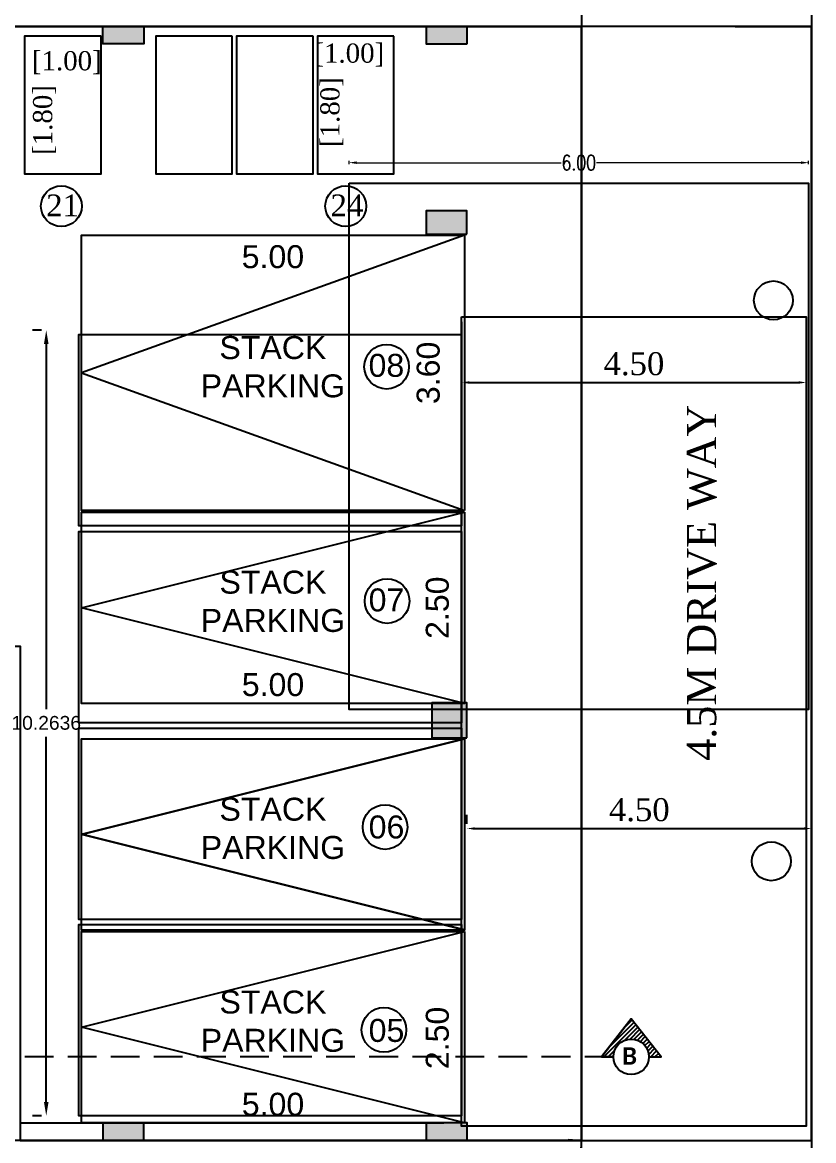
# Model space of a CAD drawing. Header units: metres. Extents: x 3104 to 3209, y 1082 to 1212.
# Drawn here: x 3121.63 to 3131.96, y 1190.02 to 1204.63 of the extents above; entities that cross this region are included whole.
import ezdxf

# ---------------------------------------------------------------- set-up
doc = ezdxf.new("R2010")
doc.units = ezdxf.units.M
for name, pattern in [('CONTINULUS', [0]), ('DASHED', [0.75, 0.5, -0.25]), ('HIDDEN', [0.375, 0.25, -0.125])]:
    doc.linetypes.add(name, pattern=pattern)
doc.layers.get('Defpoints').update_dxf_attribs({"lineweight": 0})
for name, color, linetype in [('BLK_1_FLR_0_BLT_UP_AREA', 1, 'Continuous'), ('BLK_1_FLR_0_BLT_UP_AREA_DEDUCT', 1, 'Continuous'), ('BLK_1_FLR_0_STILT_PARKING', 13, 'Continuous'), ('BLK_1_LVL_0_FRONT_SETBACK', 2, 'Continuous'), ('BLK_1_LVL_0_REAR_SETBACK', 11, 'Continuous'), ('BLK_1_LVL_0_SIDE_SETBACK2', 102, 'Continuous'), ('DRIVE_WAY', 7, 'Continuous'), ('PER_AISLE_WIDTH', 5, 'Continuous'), ('PLOT_BOUNDARY', 70, 'Continuous')]:
    doc.layers.add(name, color=color, linetype=linetype)
doc.layers.add('BLK_1_LVL_0_BLDG_FOOT_PRINT', color=1, linetype='Continuous', lineweight=5)
doc.layers.add('DIST_EXIT', color=7, linetype='Continuous', lineweight=0)
doc.layers.add('PARKING_SLOT', color=30, linetype='Continuous', plot=False)
doc.layers.add('TWO_WHEELER_PARKING', color=2, linetype='Continuous', plot=False)
doc.styles.add('ANAND', font='times.ttf')
doc.styles.add('MtXpl_Calibri', font='calibrib.ttf')
doc.styles.add('ROMANS', font='romans__.ttf', dxfattribs={"width": 0.75})
doc.styles.get("Standard").update_dxf_attribs({"font": 'arial.ttf'})
doc.styles.add('SUJA', font='times.ttf')
doc.styles.add('TNR', font='times.ttf')
doc.dimstyles.new('Copy of V1', dxfattribs={"dimtxt": 0.3, "dimasz": 0.1, "dimexe": 0.18, "dimexo": 0.0625, "dimgap": 0.09, "dimtad": 1, "dimzin": 0, "dimdsep": 46, "dimtxsty": 'ANAND', "dimcen": 0.09, "dimadec": 0, "dimazin": 0, "dimtfac": 1, "dimtix": 1, "dimtofl": 0, "dimtmove": 2, "dimatfit": 0, "dimfxl": 0, "dimtolj": 1, "dimtzin": 0, "dimarcsym": 0})
doc.dimstyles.new('HVAC GREEN', dxfattribs={"dimtxt": 0.2, "dimasz": 0.1, "dimexe": 0.025, "dimexo": 0.25, "dimgap": 0.002, "dimtad": 0, "dimzin": 0, "dimdsep": 46, "dimtxsty": 'ROMANS', "dimcen": 0, "dimclrd": 3, "dimclre": 8, "dimclrt": 2, "dimadec": 0, "dimazin": 0, "dimtfac": 1, "dimtofl": 0, "dimtmove": 1, "dimatfit": 3, "dimfxl": 0, "dimtolj": 1, "dimtzin": 0, "dimlwd": 0, "dimlwe": 0, "dimarcsym": 0})
doc.dimstyles.new('site1', dxfattribs={"dimtxt": 0.5, "dimasz": 0.09375, "dimexe": 0.2, "dimexo": 5, "dimgap": 0.09, "dimtad": 0, "dimzin": 0, "dimdsep": 46, "dimtxsty": 'SUJA', "dimblk": 'ARCHTICK', "dimcen": 0, "dimse1": 1, "dimse2": 1, "dimsd1": 1, "dimsd2": 1, "dimclrd": 256, "dimclre": 256, "dimclrt": 3, "dimadec": 0, "dimazin": 0, "dimtfac": 1, "dimtofl": 0, "dimtmove": 0, "dimatfit": 3, "dimfxl": 0, "dimtolj": 1, "dimtzin": 0, "dimlwd": -1, "dimlwe": -1, "dimarcsym": 0})
doc.dimstyles.new('STANDARD$0', dxfattribs={"dimtxt": 7, "dimasz": 3, "dimexe": 3, "dimexo": 1, "dimgap": 1.5, "dimtad": 1, "dimdec": 1, "dimzin": 1, "dimdsep": 46, "dimlunit": 4, "dimtxsty": 'Standard', "dimblk": 'OBLIQUE', "dimcen": 0.09375, "dimdle": 1, "dimclrd": 8, "dimclre": 8, "dimclrt": 7, "dimadec": 1, "dimazin": 0, "dimtfac": 1, "dimtdec": 1, "dimtix": 1, "dimtmove": 2, "dimatfit": 3, "dimldrblk": 'ARCHTICK', "dimfxl": 0, "dimfrac": 2, "dimtolj": 1, "dimtzin": 0, "dimarcsym": 0})
doc.dimstyles.new('V1', dxfattribs={"dimtxt": 0.23, "dimasz": 0.1, "dimexe": 0.18, "dimexo": 0.0625, "dimgap": 0.09, "dimtad": 1, "dimzin": 0, "dimdsep": 46, "dimtxsty": 'Standard', "dimcen": 0.09, "dimadec": 0, "dimazin": 0, "dimtfac": 1, "dimtix": 1, "dimtofl": 0, "dimtmove": 2, "dimatfit": 0, "dimfxl": 0, "dimtolj": 1, "dimtzin": 0, "dimarcsym": 0})

# ---------------------------------------------------------------- blocks, each defined once
blk = doc.blocks.new('*D209')
at = {"layer": 'Defpoints', "color": 0}
for p in [(3131.933, 1199.377), (3131.933, 1183.007), (3132.541, 1183.007)]:
    blk.add_point(p, dxfattribs=at)
at = {"color": 3, "insert": (3132.541, 1191.081), "char_height": 0.53, "attachment_point": 5, "rotation": 90, "style": 'SUJA'}
blk.add_mtext('\\A1;16.40', dxfattribs=at)
blk = doc.blocks.new('_ArchTick')
at = {"color": 0, "linetype": 'ByBlock', "const_width": 0.15}
blk.add_lwpolyline([(-0.5, -0.5), (0.5, 0.5)], dxfattribs=at)
blk = doc.blocks.new('*D192')
at = {"color": 0, "lineweight": -2}
for p, q in [((3128.869, 1190.022), (3128.752, 1190.031)), ((3128.923, 1189.917), (3128.594, 1185.894)), ((3128.41, 1183.639), (3128.519, 1184.976)), ((3128.339, 1183.545), (3128.222, 1183.554))]:
    blk.add_line(p, q, dxfattribs=at)
at = {"color": 0}
for points in [[(3128.907, 1189.918), (3128.94, 1189.916), (3128.931, 1190.017)], [(3128.393, 1183.641), (3128.426, 1183.638), (3128.401, 1183.54)]]:
    blk.add_solid(points, dxfattribs=at)
at = {"layer": 'Defpoints', "color": 0}
for p in [(3128.931, 1190.017), (3128.401, 1183.54), (3128.401, 1183.54)]:
    blk.add_point(p, dxfattribs=at)
at = {"color": 0, "insert": (3128.556, 1185.435), "char_height": 0.3, "attachment_point": 5, "rotation": 85.3216, "style": 'ANAND'}
blk.add_mtext('\\A1;6.50', dxfattribs=at)
blk = doc.blocks.new('*U16')
at = {"ltscale": 0.25}
h = blk.add_hatch(color=256, dxfattribs=at)
h.dxf.hatch_style = 1
h.paths.add_polyline_path([(38625.63, -66138.85), (38634.63, -66138.85), (38634.63, -66117.85), (38625.63, -66117.85)])
blk.add_lwpolyline([(38625.63, -66138.85), (38634.63, -66138.85), (38634.63, -66117.85), (38625.63, -66117.85)], close=True, dxfattribs=at)
blk = doc.blocks.new('*D202')
at = {"color": 0, "lineweight": -2}
for p, q in [((3127.433, 1194.158), (3127.433, 1194.276)), ((3131.933, 1194.158), (3131.933, 1194.276)), ((3127.533, 1194.096), (3131.833, 1194.096))]:
    blk.add_line(p, q, dxfattribs=at)
at = {"color": 0}
for points in [[(3127.533, 1194.112), (3127.533, 1194.079), (3127.433, 1194.096)], [(3131.833, 1194.112), (3131.833, 1194.079), (3131.933, 1194.096)]]:
    blk.add_solid(points, dxfattribs=at)
at = {"layer": 'Defpoints', "color": 0}
for p in [(3127.433, 1194.096), (3131.933, 1194.096), (3131.933, 1194.096)]:
    blk.add_point(p, dxfattribs=at)
at = {"color": 0, "insert": (3129.683, 1194.339), "char_height": 0.3, "attachment_point": 5, "style": 'ANAND'}
blk.add_mtext('\\A1;4.50', dxfattribs=at)
blk = doc.blocks.new('*U17')
at = {"ltscale": 0.25}
h = blk.add_hatch(color=256, dxfattribs=at)
h.dxf.hatch_style = 1
h.paths.add_polyline_path([(38624.13, -66138.85), (38636.13, -66138.85), (38636.13, -66117.85), (38624.13, -66117.85)])
blk.add_lwpolyline([(38624.13, -66138.85), (38636.13, -66138.85), (38636.13, -66117.85), (38624.13, -66117.85)], close=True, dxfattribs=at)
blk = doc.blocks.new('*U18')
at = {"ltscale": 0.25}
h = blk.add_hatch(color=256, dxfattribs=at)
h.dxf.hatch_style = 1
h.paths.add_polyline_path([(38621.13, -66138.85), (38639.13, -66138.85), (38639.13, -66120.85), (38621.13, -66120.85)])
blk.add_lwpolyline([(38621.13, -66138.85), (38639.13, -66138.85), (38639.13, -66120.85), (38621.13, -66120.85)], close=True, dxfattribs=at)
blk = doc.blocks.new('*D213')
at = {"layer": 'Defpoints', "color": 0}
for p in [(3122.399, 1201.848), (3127.399, 1201.848), (3122.399, 1201.321)]:
    blk.add_point(p, dxfattribs=at)
at = {"color": 0, "insert": (3124.899, 1201.564), "char_height": 0.3, "attachment_point": 5}
blk.add_mtext('\\A1;5.00', dxfattribs=at)
blk = doc.blocks.new('*D214')
at = {"layer": 'Defpoints', "color": 0}
for p in [(3127.399, 1201.848), (3127.172, 1198.248), (3127.399, 1198.248)]:
    blk.add_point(p, dxfattribs=at)
at = {"color": 0, "insert": (3126.928, 1200.048), "char_height": 0.3, "attachment_point": 5, "rotation": 90}
blk.add_mtext('\\A1;3.60', dxfattribs=at)
blk = doc.blocks.new('*D215')
at = {"layer": 'Defpoints', "color": 0}
for p in [(3127.399, 1198.23), (3127.291, 1195.731), (3127.399, 1195.731)]:
    blk.add_point(p, dxfattribs=at)
at = {"color": 0, "insert": (3127.047, 1196.98), "char_height": 0.3, "attachment_point": 5, "rotation": 90}
blk.add_mtext('\\A1;2.50', dxfattribs=at)
blk = doc.blocks.new('*D216')
at = {"layer": 'Defpoints', "color": 0}
for p in [(3122.4, 1195.731), (3127.399, 1195.731), (3127.399, 1195.731)]:
    blk.add_point(p, dxfattribs=at)
at = {"color": 0, "insert": (3124.9, 1195.974), "char_height": 0.3, "attachment_point": 5}
blk.add_mtext('\\A1;5.00', dxfattribs=at)
blk = doc.blocks.new('*D207')
at = {"layer": 'Defpoints', "color": 0}
for p in [(3122.4, 1190.249), (3127.399, 1190.249), (3127.399, 1190.249)]:
    blk.add_point(p, dxfattribs=at)
at = {"color": 0, "insert": (3124.9, 1190.492), "char_height": 0.3, "attachment_point": 5}
blk.add_mtext('\\A1;5.00', dxfattribs=at)
blk = doc.blocks.new('*D218')
at = {"layer": 'Defpoints', "color": 0}
for p in [(3131.933, 1199.377), (3131.933, 1183.007), (3132.541, 1183.007)]:
    blk.add_point(p, dxfattribs=at)
at = {"color": 3, "insert": (3132.541, 1191.081), "char_height": 0.53, "attachment_point": 5, "rotation": 90, "style": 'SUJA'}
blk.add_mtext('\\A1;16.40', dxfattribs=at)
blk = doc.blocks.new('*D175')
at = {"layer": 'Defpoints', "color": 0}
for p in [(3127.399, 1192.61), (3127.291, 1190.11), (3127.399, 1190.11)]:
    blk.add_point(p, dxfattribs=at)
at = {"color": 0, "insert": (3127.047, 1191.36), "char_height": 0.3, "attachment_point": 5, "rotation": 90}
blk.add_mtext('\\A1;2.50', dxfattribs=at)
blk = doc.blocks.new('*D179')
at = {"layer": 'Defpoints', "color": 0}
for p in [(3121.941, 1200.607), (3121.939, 1190.343), (3121.941, 1190.343)]:
    blk.add_point(p, dxfattribs=at)
at = {"layer": 'DIST_EXIT', "color": 0, "lineweight": -2}
for p, q in [((3121.878, 1200.607), (3121.759, 1200.607)), ((3121.939, 1200.427), (3121.939, 1195.657)), ((3121.939, 1190.523), (3121.939, 1195.293)), ((3121.878, 1190.343), (3121.759, 1190.343))]:
    blk.add_line(p, q, dxfattribs=at)
at = {"layer": 'DIST_EXIT', "color": 0}
for points in [[(3121.909, 1200.427), (3121.969, 1200.427), (3121.939, 1200.607)], [(3121.909, 1190.523), (3121.969, 1190.523), (3121.939, 1190.343)]]:
    blk.add_solid(points, dxfattribs=at)
at = {"layer": 'DIST_EXIT', "color": 0, "insert": (3121.939, 1195.475), "char_height": 0.18, "attachment_point": 5}
blk.add_mtext('\\A1;10.2636', dxfattribs=at)
blk = doc.blocks.new('*D180')
at = {"layer": 'Defpoints', "color": 0}
for p in [(3131.893, 1202.794), (3125.893, 1202.525), (3131.893, 1202.525)]:
    blk.add_point(p, dxfattribs=at)
at = {"layer": 'DRIVE_WAY', "color": 8, "lineweight": 0}
for p, q in [((3125.893, 1202.775), (3125.893, 1202.819)), ((3131.893, 1202.775), (3131.893, 1202.819))]:
    blk.add_line(p, q, dxfattribs=at)
at = {"layer": 'DRIVE_WAY', "color": 3, "lineweight": 0}
for p, q in [((3125.993, 1202.794), (3128.662, 1202.794)), ((3131.793, 1202.794), (3129.123, 1202.794))]:
    blk.add_line(p, q, dxfattribs=at)
at = {"layer": 'DRIVE_WAY', "color": 3}
for points in [[(3125.993, 1202.811), (3125.993, 1202.777), (3125.893, 1202.794)], [(3131.793, 1202.811), (3131.793, 1202.777), (3131.893, 1202.794)]]:
    blk.add_solid(points, dxfattribs=at)
at = {"layer": 'DRIVE_WAY', "color": 2, "insert": (3128.893, 1202.794), "char_height": 0.2, "attachment_point": 5, "style": 'ROMANS'}
blk.add_mtext('\\A1;6.00', dxfattribs=at)
blk = doc.blocks.new('*D221')
at = {"layer": 'Defpoints', "color": 0}
for p in [(3127.363, 1200.778), (3131.863, 1200.778), (3131.863, 1199.922)]:
    blk.add_point(p, dxfattribs=at)
at = {"layer": 'PER_AISLE_WIDTH', "color": 0, "lineweight": -2}
for p, q in [((3127.363, 1200.716), (3127.363, 1199.742)), ((3131.863, 1200.716), (3131.863, 1199.742)), ((3127.463, 1199.922), (3131.763, 1199.922))]:
    blk.add_line(p, q, dxfattribs=at)
at = {"layer": 'PER_AISLE_WIDTH', "color": 0}
for points in [[(3127.463, 1199.939), (3127.463, 1199.906), (3127.363, 1199.922)], [(3131.763, 1199.939), (3131.763, 1199.906), (3131.863, 1199.922)]]:
    blk.add_solid(points, dxfattribs=at)
at = {"layer": 'PER_AISLE_WIDTH', "color": 0, "insert": (3129.613, 1200.165), "char_height": 0.3, "attachment_point": 5, "style": 'ANAND'}
blk.add_mtext('\\A1;4.50', dxfattribs=at)

msp = doc.modelspace()

# ---------------------------------------------------------------- hatches: boundary and pattern name
at = {"linetype": 'CONTINULUS'}
h = msp.add_hatch(dxfattribs=at)
h.set_pattern_fill('ANSI31', color=256, scale=0.314928, angle=180)
h.set_pattern_definition([(225, (9044.510283, 6368.250596), (0.02783596555, -0.02783596555), [])])
h.paths.add_polyline_path([(3129.18756, 1191.11346), (3129.34503, 1191.11346, -1), (3129.80959, 1191.11346), (3129.96705, 1191.11346), (3129.57824, 1191.61028)])
h = msp.add_hatch(dxfattribs=at)
h.set_pattern_fill('ANSI31', color=256, scale=0.314928, angle=180)
h.set_pattern_definition([(225, (9044.510283, 6368.250596), (0.02783596555, -0.02783596555), [])])
h.paths.add_polyline_path([(3129.18756, 1191.11346), (3129.34503, 1191.11346, -1), (3129.80959, 1191.11346), (3129.96705, 1191.11346), (3129.57824, 1191.61028)])

# ---------------------------------------------------------------- linework, layer by layer
for p, q in [((3131.93334, 1208.80305), (3131.93334, 1178.97886)), ((3131.93334, 1208.80305), (3131.93334, 1178.97886)), ((3131.93334, 1207.57471), (3131.93334, 1178.97886)), ((3131.93334, 1207.57471), (3131.93334, 1178.97886)), ((3130.93334, 1204.57281), (3131.93334, 1204.57281)), ((3130.93334, 1204.57281), (3131.93334, 1204.57281)), ((3121.59957, 1190.24911), (3127.12854, 1190.24911)), ((3121.94629, 1190.02051), (3127.12854, 1190.02051)), ((3121.94629, 1190.02051), (3127.12854, 1190.02051)), ((3121.94629, 1190.02051), (3127.12854, 1190.02051))]:
    msp.add_line(p, q)
for p, q in [((3129.18756, 1191.11346), (3129.57637, 1191.61028, -2.505)), ((3129.18756, 1191.11346), (3129.57637, 1191.61028, -2.505)), ((3129.96705, 1191.11346), (3129.57824, 1191.61028, -2.505)), ((3129.96705, 1191.11346), (3129.57824, 1191.61028, -2.505))]:
    msp.add_line(p, q, dxfattribs=at)
at = {"linetype": 'DASHED', "ltscale": 0.75}
msp.add_line((3129.34503, 1191.11346), (3116.79613, 1191.11346), dxfattribs=at)
msp.add_line((3129.34503, 1191.11346), (3116.79613, 1191.11346), dxfattribs=at)
for points in [[(3113.46634, 1181.89418), (3114.1379, 1199.37681), (3113.93795, 1207.57471), (3131.93334, 1207.57471), (3131.93334, 1178.97886)], [(3113.46634, 1181.89418), (3114.1379, 1199.37681), (3113.93795, 1207.57471), (3131.93334, 1207.57471), (3131.93334, 1178.97886)], [(3113.46634, 1181.89418), (3114.1379, 1199.37681), (3113.93795, 1207.57471), (3131.93334, 1207.57471), (3131.93334, 1178.97886)], [(3113.46634, 1181.89418), (3114.1379, 1199.37681), (3113.93795, 1207.57471), (3131.93334, 1207.57471), (3131.93334, 1178.97886)], [(3113.46634, 1181.89418), (3114.1379, 1199.37681), (3113.93795, 1207.57471), (3131.93334, 1207.57471), (3131.93334, 1178.97886)], [(3113.46634, 1181.89418), (3114.1379, 1199.37681), (3113.93795, 1207.57471), (3131.93334, 1207.57471), (3131.93334, 1178.97886)], [(3113.46634, 1181.89418), (3114.1379, 1199.37681), (3113.93795, 1207.57471), (3131.93334, 1207.57471), (3131.93334, 1178.97886)], [(3113.46634, 1181.89418), (3114.1379, 1199.37681), (3113.93795, 1207.57471), (3131.93334, 1207.57471), (3131.93334, 1178.97886)], [(3127.39906, 1198.24805), (3122.39906, 1198.24805), (3122.39906, 1201.84805), (3127.39906, 1201.84805)], [(3127.39906, 1198.23003), (3127.39906, 1195.73067), (3122.40034, 1195.73067), (3122.40034, 1198.23003)], [(3127.39906, 1195.26769), (3127.39906, 1192.76833), (3122.40034, 1192.76833), (3122.40034, 1195.26769)], [(3127.39906, 1192.74847), (3127.39906, 1190.24911), (3122.40034, 1190.24911), (3122.40034, 1192.74847)]]:
    msp.add_lwpolyline(points, close=True)
at = {"linetype": 'HIDDEN', "lineweight": 13}
msp.add_lwpolyline([(3123.21232, 1190.02051), (3128.92797, 1190.02051), (3128.92797, 1204.57471), (3117.14237, 1204.57471), (3117.14237, 1204.34611)], dxfattribs=at)
msp.add_lwpolyline([(3123.21232, 1190.02051), (3128.92797, 1190.02051), (3128.92797, 1204.57471), (3117.14237, 1204.57471), (3117.14237, 1204.34611)], dxfattribs=at)
at = {"ltscale": 0.1}
for points in [[(3122.655, 1204.4459), (3121.65526, 1204.4459), (3121.65526, 1202.64636), (3122.655, 1202.64636)], [(3124.3686, 1204.4459), (3123.36886, 1204.4459), (3123.36886, 1202.64636), (3124.3686, 1202.64636)], [(3126.47872, 1204.4459), (3125.47898, 1204.4459), (3125.47898, 1202.64636), (3126.47872, 1202.64636)]]:
    msp.add_lwpolyline(points, close=True, dxfattribs=at)
for points in [[(3127.39906, 1201.84805), (3122.39906, 1200.04805), (3127.39906, 1198.24805)], [(3127.39906, 1195.73067), (3122.40034, 1196.98035), (3127.39906, 1198.23003)], [(3127.39906, 1192.7717), (3122.40034, 1194.02138), (3127.39906, 1195.27106)], [(3127.39906, 1192.76833), (3122.40034, 1194.01801), (3127.39906, 1195.26769)], [(3127.39906, 1190.24964), (3122.40034, 1191.49932), (3127.39906, 1192.749)], [(3127.39906, 1190.24911), (3122.40034, 1191.49879), (3127.39906, 1192.74847)]]:
    msp.add_lwpolyline(points)
at = {"linetype": 'CONTINULUS'}
msp.add_lwpolyline([(3129.80959, 1191.11346), (3129.96705, 1191.11346), (3129.57824, 1191.61028), (3129.18756, 1191.11346), (3129.34503, 1191.11346, -0.41421356)], format="xyb", dxfattribs=at)
msp.add_lwpolyline([(3129.80959, 1191.11346), (3129.96705, 1191.11346), (3129.57824, 1191.61028), (3129.18756, 1191.11346), (3129.34503, 1191.11346, -0.41421356)], format="xyb", dxfattribs=at)
for centre, radius in [((3122.13656, 1202.22595), 0.2667), ((3122.13656, 1202.22595), 0.2667), ((3125.84965, 1202.22595), 0.2667), ((3125.84965, 1202.22595), 0.2667), ((3131.43422, 1200.99479), 0.25368), ((3131.43422, 1200.99479), 0.25368), ((3126.38368, 1200.12822), 0.29201), ((3126.38941, 1197.0671), 0.29201), ((3126.36319, 1194.11532), 0.29201), ((3131.40683, 1193.66795), 0.25368), ((3131.40683, 1193.66795), 0.25368), ((3126.34864, 1191.46578), 0.29201)]:
    msp.add_circle(centre, radius)
msp.add_circle((3129.57731, 1191.11346), 0.23228, dxfattribs=at)
msp.add_circle((3129.57731, 1191.11346), 0.23228, dxfattribs=at)
at = {"layer": 'BLK_1_FLR_0_BLT_UP_AREA', "color": 18}
msp.add_lwpolyline([(3117.14237, 1204.57471), (3128.92797, 1204.57471), (3128.92797, 1190.02051), (3117.14237, 1190.02051)], close=True, dxfattribs=at)
at = {"layer": 'BLK_1_FLR_0_BLT_UP_AREA_DEDUCT', "color": 18}
msp.add_lwpolyline([(3128.92797, 1204.57471), (3117.14237, 1204.57471), (3117.14237, 1196.47771), (3121.59957, 1196.47771), (3121.59957, 1190.02051), (3128.92797, 1190.02051)], close=True, dxfattribs=at)
at = {"layer": 'BLK_1_FLR_0_STILT_PARKING', "color": 13}
msp.add_lwpolyline([(3128.92797, 1204.57471), (3117.14237, 1204.57471), (3117.14237, 1196.47771), (3121.59957, 1196.47771), (3121.59957, 1190.02051), (3128.92797, 1190.02051)], close=True, dxfattribs=at)
at = {"layer": 'BLK_1_LVL_0_BLDG_FOOT_PRINT', "color": 1}
msp.add_lwpolyline([(3117.14237, 1204.57471), (3128.92797, 1204.57471), (3128.92797, 1190.02051), (3117.14237, 1190.02051)], close=True, dxfattribs=at)
at = {"layer": 'BLK_1_LVL_0_FRONT_SETBACK'}
msp.add_lwpolyline([(3117.14235, 1190.02051), (3117.0829, 1185.34497), (3128.92797, 1183.48001), (3128.92797, 1190.02051)], close=True, dxfattribs=at)
at = {"layer": 'BLK_1_LVL_0_REAR_SETBACK', "linetype": 'ByBlock'}
msp.add_lwpolyline([(3117.14237, 1204.57471), (3117.14237, 1207.57471), (3128.92797, 1207.57471), (3128.92797, 1204.57471)], close=True, dxfattribs=at)
at = {"layer": 'BLK_1_LVL_0_SIDE_SETBACK2', "linetype": 'ByBlock'}
msp.add_lwpolyline([(3128.92797, 1190.02051), (3131.93334, 1190.02051), (3131.93334, 1204.57471), (3128.92797, 1204.57471)], close=True, dxfattribs=at)
at = {"layer": 'DRIVE_WAY', "color": 255}
msp.add_lwpolyline([(3125.89256, 1202.52533), (3131.89256, 1202.52533), (3131.89256, 1195.65279), (3125.89256, 1195.65279)], close=True, dxfattribs=at)
at = {"layer": 'PARKING_SLOT', "color": 30}
for points in [[(3127.36312, 1198.04862), (3122.36312, 1198.04862), (3122.36312, 1200.54862), (3127.36312, 1200.54862)], [(3127.36312, 1195.47774), (3122.36312, 1195.47774), (3122.36312, 1197.97774), (3127.36312, 1197.97774)], [(3127.36312, 1192.90525), (3122.36312, 1192.90525), (3122.36312, 1195.40525), (3127.36312, 1195.40525)], [(3127.36312, 1190.34137), (3122.36312, 1190.34137), (3122.36312, 1192.84137), (3127.36312, 1192.84137)]]:
    msp.add_lwpolyline(points, close=True, dxfattribs=at)
at = {"layer": 'PER_AISLE_WIDTH'}
msp.add_lwpolyline([(3127.36312, 1200.77827), (3131.86312, 1200.77827), (3131.86312, 1190.2092), (3127.36312, 1190.2092)], close=True, dxfattribs=at)
at = {"layer": 'PLOT_BOUNDARY', "color": 70}
msp.add_lwpolyline([(3113.61984, 1185.89021), (3114.1379, 1199.37681), (3113.93795, 1207.57471), (3131.93334, 1207.57471), (3131.93334, 1183.00683)], close=True, dxfattribs=at)
at = {"layer": 'TWO_WHEELER_PARKING', "linetype": 'Continuous'}
for points in [[(3122.655, 1204.4459), (3121.65526, 1204.4459), (3121.65526, 1202.64636), (3122.655, 1202.64636)], [(3124.3686, 1204.4459), (3123.36886, 1204.4459), (3123.36886, 1202.64636), (3124.3686, 1202.64636)], [(3125.42366, 1204.4459), (3124.42392, 1204.4459), (3124.42392, 1202.64636), (3125.42366, 1202.64636)], [(3126.47872, 1204.4459), (3125.47898, 1204.4459), (3125.47898, 1202.64636), (3126.47872, 1202.64636)]]:
    msp.add_lwpolyline(points, close=True, dxfattribs=at)

# ---------------------------------------------------------------- block references
at = {"yscale": 0.0254, "zscale": 0.0254, "rotation": 90}
for name, p, xscale in [('*U16', (1443.28623, 2185.66572), -0.0254), ('*U16', (1443.28623, 2185.66572), -0.0254), ('*U16', (1447.5066, 223.2551), 0.0254), ('*U16', (1447.5066, 223.2551), 0.0254), ('*U17', (1447.50595, 220.8076), 0.0254), ('*U17', (1447.50595, 220.8076), 0.0254), ('*U18', (1447.50595, 214.30561), 0.0254), ('*U18', (1447.50595, 214.30561), 0.0254), ('*U16', (1443.28623, 208.9295), 0.0254), ('*U16', (1443.28623, 208.9295), 0.0254), ('*U16', (1447.5066, 208.9295), 0.0254), ('*U16', (1447.5066, 208.9295), 0.0254)]:
    msp.add_blockref(name, p, dxfattribs=dict(at, xscale=xscale))

# ---------------------------------------------------------------- texts
for s, height, style, p in [('21', 0.28448, 'ANAND', (3121.93746, 1202.09348)), ('21', 0.28448, 'ANAND', (3121.93746, 1202.09348)), ('24', 0.28448, 'ANAND', (3125.65055, 1202.09348)), ('24', 0.28448, 'ANAND', (3125.65055, 1202.09348)), ('B', 0.22675, 'MtXpl_Calibri', (3129.45772, 1191.0113, 0.2558)), ('B', 0.22675, 'MtXpl_Calibri', (3129.45772, 1191.0113, 0.2558))]:
    msp.add_text(s, height=height, dxfattribs=dict(style=style)).set_placement(p)
for s, p in [('08', (3126.14773, 1199.99628)), ('07', (3126.14901, 1196.93213)), ('06', (3126.14901, 1193.96623)), ('05', (3126.14901, 1191.30825))]:
    msp.add_text(s, height=0.3).set_placement(p)
at = {"style": 'TNR'}
msp.add_text('4.5M DRIVE WAY', height=0.381, rotation=90, dxfattribs=at).set_placement((3130.68659, 1194.98043))
msp.add_text('4.5M DRIVE WAY', height=0.381, rotation=90, dxfattribs=at).set_placement((3130.68659, 1194.98043))
at = {"char_height": 0.25, "attachment_point": 5, "style": 'SUJA'}
for insert in [(3125.89625, 1204.19953), (3122.20773, 1204.09975), (3122.20773, 1204.09975)]:
    msp.add_mtext('\\A1;[1.00]', dxfattribs=dict(at, insert=insert))
at = {"char_height": 0.25, "attachment_point": 5, "rotation": 90, "style": 'SUJA'}
for insert in [(3125.6684, 1203.45508), (3121.91741, 1203.35139), (3121.91741, 1203.35139)]:
    msp.add_mtext('\\A1;[1.80]', dxfattribs=dict(at, insert=insert))
at = {"char_height": 0.3, "width": 4.9232676, "attachment_point": 5}
for insert in [(3124.89842, 1200.12632), (3124.8997, 1197.06217), (3124.8997, 1194.09628), (3124.8997, 1191.57706)]:
    msp.add_mtext('\\A1;STACK \\PPARKING', dxfattribs=dict(at, insert=insert))

# ---------------------------------------------------------------- dimensions: what is measured, and where the dimension line sits
for p1, p2, distance, picture, middle in [((3127.39906, 1201.84805), (3122.39906, 1201.84805), 0.52739, '*D213', (3124.89906, 1201.56383)), ((3127.39906, 1201.84805), (3127.39906, 1198.24805), -0.22732, '*D214', (3126.92847, 1200.04805)), ((3127.39906, 1198.23003), (3127.39906, 1195.73067), -0.10839, '*D215', (3127.0475, 1196.98035)), ((3122.40034, 1195.73067), (3127.39906, 1195.73067), 0, '*D216', (3124.8997, 1195.97384)), ((3127.39906, 1192.60971), (3127.39906, 1190.11035), -0.10839, '*D175', (3127.0475, 1191.36003)), ((3122.40034, 1190.24911), (3127.39906, 1190.24911), 0, '*D207', (3124.8997, 1190.49228))]:
    dim = msp.add_aligned_dim(p1=p1, p2=p2, distance=distance, dimstyle='V1', override={"dimtxt": 0.3, "dimse1": 1, "dimse2": 1, "dimsd1": 1, "dimsd2": 1})
    dim.commit()
    dim.dimension.update_dxf_attribs({"geometry": picture, "text_midpoint": middle})
for picture in ['*D209', '*D218']:
    dim = msp.add_linear_dim(base=(3132.54105, 1183.00683), p1=(3131.93334, 1199.37681), p2=(3131.93334, 1183.00683), angle=270, text='16.40', dimstyle='site1', override={"dimtxt": 0.53})
    dim.commit()
    dim.dimension.update_dxf_attribs({"geometry": picture, "text_midpoint": (3132.54105, 1191.08125), "dimtype": 161})
dim = msp.add_linear_dim(base=(3131.93334, 1194.09562), p1=(3127.43334, 1194.09562), p2=(3131.93334, 1194.09562), dimstyle='Copy of V1')
dim.commit()
dim.dimension.update_dxf_attribs({"geometry": '*D202', "text_midpoint": (3129.68334, 1194.33865)})
dim = msp.add_linear_dim(base=(3128.40138, 1183.53952), p1=(3128.93144, 1190.01673), p2=(3128.40138, 1183.53952), angle=265.321606, dimstyle='Copy of V1')
dim.commit()
dim.dimension.update_dxf_attribs({"geometry": '*D192', "text_midpoint": (3128.55649, 1185.43495), "dimtype": 161})
at = {"layer": 'DIST_EXIT'}
dim = msp.add_aligned_dim(p1=(3121.94055, 1200.60677), p2=(3121.94055, 1190.34316), distance=-0.00133, dimstyle='STANDARD$0', override={"dimtxt": 0.18, "dimasz": 0.18, "dimexe": 0.18, "dimexo": 0.0625, "dimgap": 0.09, "dimtad": 0, "dimtih": 1, "dimtoh": 1, "dimdec": 4, "dimzin": 0, "dimlunit": 2, "dimpost": '', "dimcen": 0.09, "dimdle": 0, "dimclrd": 0, "dimclre": 0, "dimclrt": 0, "dimadec": 0, "dimtdec": 4, "dimtix": 0, "dimtofl": 0, "dimtmove": 0, "dimfrac": 0}, dxfattribs=at)
dim.commit()
dim.dimension.update_dxf_attribs({"geometry": '*D179', "text_midpoint": (3121.93922, 1195.47496)})
at = {"layer": 'DRIVE_WAY', "color": 255}
dim = msp.add_aligned_dim(p1=(3125.89256, 1202.52533), p2=(3131.89256, 1202.52533), distance=0.26867, dimstyle='HVAC GREEN', dxfattribs=at)
dim.commit()
dim.dimension.update_dxf_attribs({"geometry": '*D180', "text_midpoint": (3128.89256, 1202.79399)})
at = {"layer": 'PER_AISLE_WIDTH'}
dim = msp.add_aligned_dim(p1=(3127.36312, 1200.77827), p2=(3131.86312, 1200.77827), distance=-0.85584, dimstyle='Copy of V1', dxfattribs=at)
dim.commit()
dim.dimension.update_dxf_attribs({"geometry": '*D221', "text_midpoint": (3129.61312, 1200.16546)})

doc.saveas('drawing.dxf')
